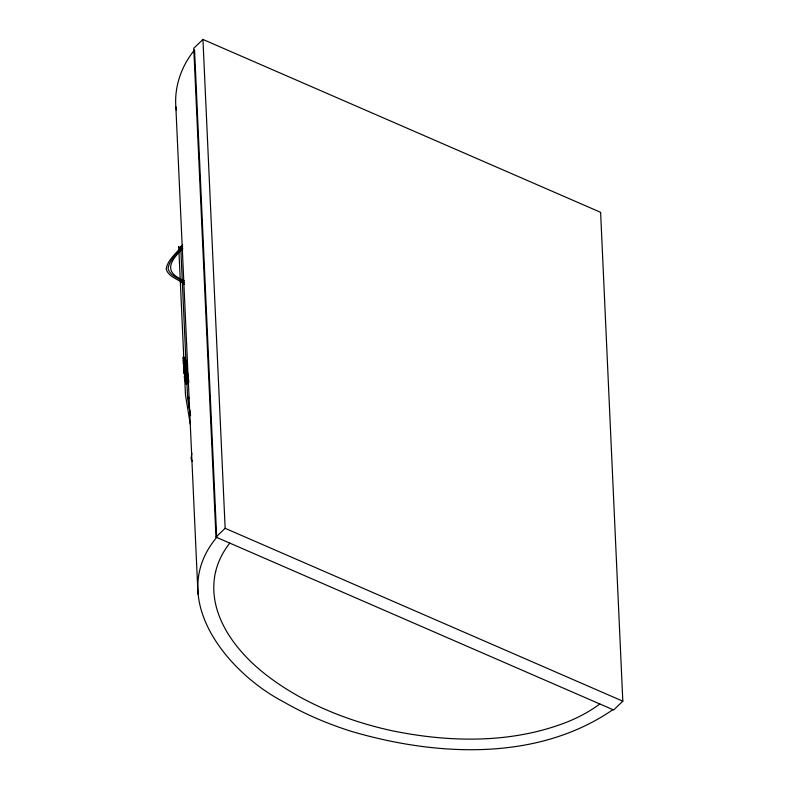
<?xml version="1.0" encoding="UTF-8"?>
<svg xmlns="http://www.w3.org/2000/svg" width="789" height="789" viewBox="0 0 789 789"><rect width="100%" height="100%" fill="white"/><g stroke="black" fill="none" stroke-linecap="round" stroke-linejoin="round"><path stroke-width="1.18" d="M197.99 594.235L175.858 106.821C174.29 86.287 181.539 65.803 194.558 50.003L216.689 537.408C165.808 598.101 227.804 673.007 283.665 701.894A313.726 205.406 -2.6 0 0 351.657 731.452C436.287 756.256 537.181 761.76 612.925 709.666M186.391 376.56L186.411 375.712L188.009 381.531A195.149 127.769 -2.6 0 1 185.632 366.658L185.415 362.24A195.011 127.68 -2.6 0 0 188.186 379.706M184.409 376.728L184.419 375.889L186.036 381.787A197.142 129.08 -2.6 0 1 183.64 366.767L183.423 362.329A197.013 128.992 -2.6 0 0 186.224 379.973M188.689 382.221L188.236 383.987L186.796 379.341M215.673 571.394C205.594 614.335 237.489 653.973 270.025 677.81A292.591 191.579 -2.6 0 0 325.285 709.37A292.591 191.579 -2.6 0 0 391.334 730.584C449.178 742.587 511.568 743.84 567.301 721.955A136.961 89.67 -2.6 0 0 599.837 703.985M191.865 453.083L191.046 458.508L192.299 461.387M182.663 244.689C177.476 252.855 167.899 258.93 166.183 268.891C168.343 277.274 178.639 279.069 184.458 284.316M182.723 246.632C177.791 253.723 169.428 259.423 168.067 268.418C169.813 276.022 178.866 278.063 184.35 282.393M182.742 248.446C169.803 261.534 163.086 272.008 184.202 280.608M202.941 39.45L193.769 48.247L215.969 537.102L613.645 709.982L622.817 701.184L600.616 212.33L202.941 39.45L225.141 528.305L215.969 537.102M225.141 528.305L622.817 701.184M190.435 413.554L190.021 411.7M189.814 410.783L188.443 404.293L188.137 397.38M190.317 424.383L185.474 394.964L178.728 246.464A264.473 41.639 -37.2 0 0 182.742 249.945M184.813 379.529L186.263 384.263L186.727 382.507A7.545 0.878 81.5 0 0 186.618 379.884L183.965 362.615M189.843 411.463L190.593 415.655M189.666 410.418L187.457 394.776L180.711 246.276A263.585 40.476 -37.2 0 0 182.555 248.436M185.948 362.427L188.561 379.548A7.614 0.888 81.5 0 1 188.699 382.271M175.858 106.821L176.42 110.352M185.563 359.962L185.178 357.032L186.076 373.542M183.571 360.119L183.186 357.121L184.084 373.68M186.214 379.973L185.918 376.353A197.082 129.041 -2.6 0 1 183.314 360.04L183.482 360.642A197.358 129.218 -2.6 0 0 185.03 370.179M188.177 379.706L187.881 376.087A195.09 127.729 -2.6 0 1 185.307 359.942L185.474 360.504A195.366 127.917 -2.6 0 0 187.003 369.942M189.597 398.494A294.425 57.528 -35.5 0 1 188.088 397.409M186.746 379.736A25.554 3.856 -89.3 0 1 186.322 376.964M185.977 362.595A25.692 0.602 79.2 0 1 185.593 360.1M184.754 379.933A26.076 3.965 -89.2 0 1 184.33 377.142M183.995 362.782A26.215 0.631 79.2 0 1 183.6 360.257M215.732 571.394A136.961 89.67 -2.6 0 1 229.767 543.108"/></g></svg>
